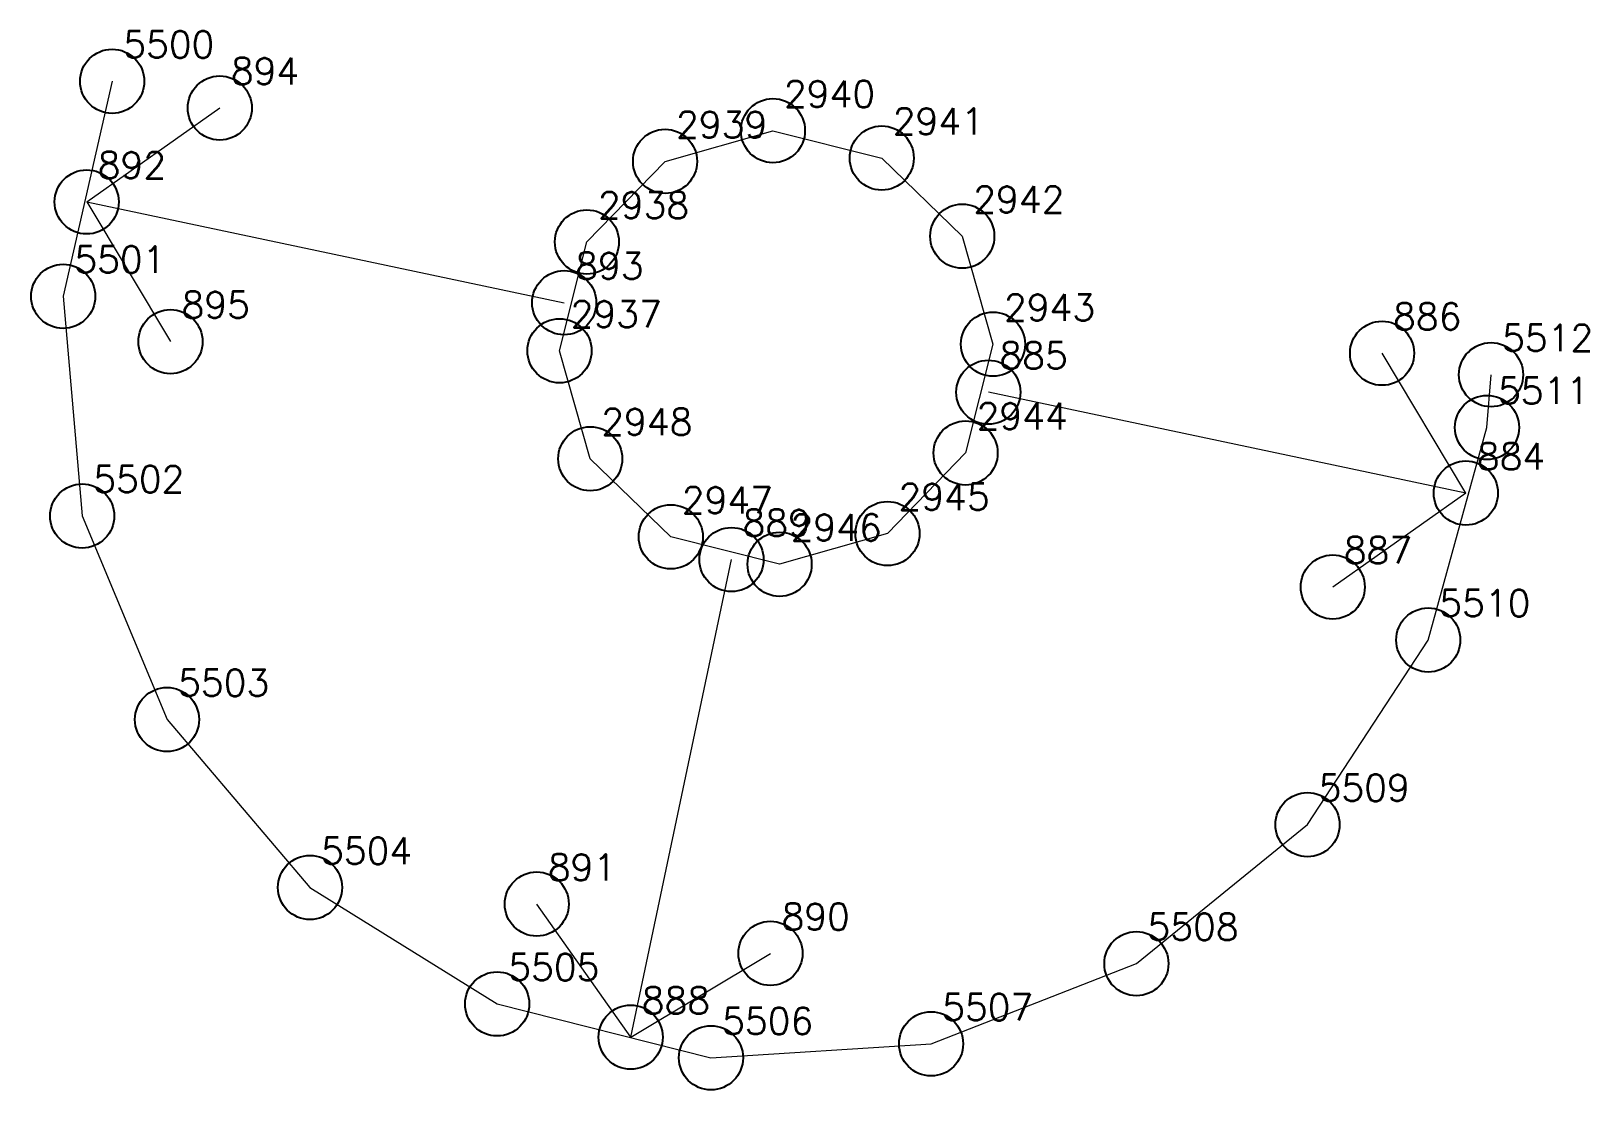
# Model space of a CAD drawing. Extents: x 1391501 to 1398271, y 354915 to 360782.
# Drawn here: x 1395938.22 to 1395956.46, y 360326.33 to 360338.71 of the extents above; entities that cross this region are included whole.
import ezdxf

# ---------------------------------------------------------------- set-up
doc = ezdxf.new("R2010")
doc.units = 0
doc.header["$PDMODE"] = 33
doc.header["$PDSIZE"] = 0.75
doc.layers.add('12 - ценные элементы визуального восприятия территории', color=7, linetype='Continuous')
doc.styles.get("Standard").update_dxf_attribs({"font": 'simplex.shx'})

msp = doc.modelspace()

# ---------------------------------------------------------------- linework, layer by layer
for p in [(1395946.899, 360337.546), (1395948.172, 360337.226), (1395945.637, 360337.187), (1395949.114, 360336.312), (1395944.723, 360336.245), (1395949.473, 360335.049), (1395944.402, 360334.972), (1395949.153, 360333.777), (1395944.762, 360333.709), (1395948.239, 360332.834), (1395945.704, 360332.796), (1395946.977, 360332.475)]:
    msp.add_point(p)
at = {"layer": '12 - ценные элементы визуального восприятия территории', "color": 7, "lineweight": 20}
for points in [[(1395939.169, 360338.124), (1395938.596, 360335.609), (1395938.818, 360333.04), (1395939.811, 360330.659), (1395941.483, 360328.695), (1395943.673, 360327.333), (1395946.174, 360326.703), (1395948.749, 360326.866), (1395951.151, 360327.804), (1395953.153, 360329.43), (1395954.565, 360331.589), (1395955.252, 360334.075), (1395955.3, 360334.692)], [(1395938.871, 360336.713), (1395940.428, 360337.812)], [(1395938.871, 360336.713), (1395944.457, 360335.534)], [(1395938.871, 360336.713), (1395939.851, 360335.079)], [(1395955.005, 360333.308), (1395954.025, 360334.943)], [(1395955.005, 360333.308), (1395949.419, 360334.487)], [(1395955.005, 360333.308), (1395953.448, 360332.209)], [(1395945.235, 360326.944), (1395946.414, 360332.53)], [(1395945.235, 360326.944), (1395944.136, 360328.501)], [(1395945.235, 360326.944), (1395946.87, 360327.924)]]:
    msp.add_lwpolyline(points, dxfattribs=at)
msp.add_lwpolyline([(1395944.402, 360334.972), (1395944.723, 360336.245), (1395945.637, 360337.187), (1395946.899, 360337.546), (1395948.172, 360337.226), (1395949.114, 360336.312), (1395949.473, 360335.049), (1395949.153, 360333.777), (1395948.239, 360332.834), (1395946.977, 360332.475), (1395945.704, 360332.796), (1395944.762, 360333.709), (1395944.402, 360334.972)], close=True, dxfattribs=at)
at = {"layer": '12 - ценные элементы визуального восприятия территории'}
for p in [(1395939.169, 360338.124), (1395940.428, 360337.812), (1395938.871, 360336.713), (1395938.596, 360335.609), (1395944.457, 360335.534), (1395939.851, 360335.079), (1395954.025, 360334.943), (1395955.3, 360334.692), (1395949.419, 360334.487), (1395955.252, 360334.075), (1395955.005, 360333.308), (1395938.818, 360333.04), (1395946.414, 360332.53), (1395953.448, 360332.209), (1395954.565, 360331.589), (1395939.811, 360330.659), (1395953.153, 360329.43), (1395941.483, 360328.695), (1395944.136, 360328.501), (1395946.87, 360327.924), (1395951.151, 360327.804), (1395943.673, 360327.333), (1395945.235, 360326.944), (1395948.749, 360326.866), (1395946.174, 360326.703)]:
    msp.add_point(p, dxfattribs=at)

# ---------------------------------------------------------------- texts
at = {"color": 7}
for s, p in [('2940', (1395947.028, 360337.82)), ('2939', (1395945.766, 360337.461)), ('2941', (1395948.301, 360337.5)), ('2942', (1395949.243, 360336.586)), ('2938', (1395944.852, 360336.519)), ('2943', (1395949.602, 360335.324)), ('2937', (1395944.532, 360335.246)), ('2948', (1395944.891, 360333.984)), ('2944', (1395949.282, 360334.051)), ('2945', (1395948.368, 360333.109)), ('2947', (1395945.833, 360333.07)), ('2946', (1395947.106, 360332.75))]:
    msp.add_text(s, height=0.3111, dxfattribs=at).set_placement(p)
at = {"layer": '12 - ценные элементы визуального восприятия территории', "color": 7}
for s, p in [('5500', (1395939.298, 360338.399)), ('894', (1395940.557, 360338.087)), ('892', (1395939, 360336.988)), ('5501', (1395938.726, 360335.884)), ('893', (1395944.586, 360335.809)), ('895', (1395939.98, 360335.353)), ('886', (1395954.154, 360335.217)), ('5512', (1395955.429, 360334.967)), ('885', (1395949.548, 360334.761)), ('5511', (1395955.381, 360334.35)), ('884', (1395955.134, 360333.582)), ('5502', (1395938.947, 360333.314)), ('889', (1395946.543, 360332.804)), ('887', (1395953.577, 360332.483)), ('5510', (1395954.694, 360331.864)), ('5503', (1395939.94, 360330.934)), ('5509', (1395953.282, 360329.705)), ('5504', (1395941.612, 360328.969)), ('891', (1395944.265, 360328.775)), ('890', (1395946.999, 360328.198)), ('5508', (1395951.28, 360328.079)), ('5505', (1395943.802, 360327.608)), ('888', (1395945.364, 360327.218)), ('5507', (1395948.878, 360327.14)), ('5506', (1395946.304, 360326.978))]:
    msp.add_text(s, height=0.3111, dxfattribs=at).set_placement(p)

doc.saveas('drawing.dxf')
